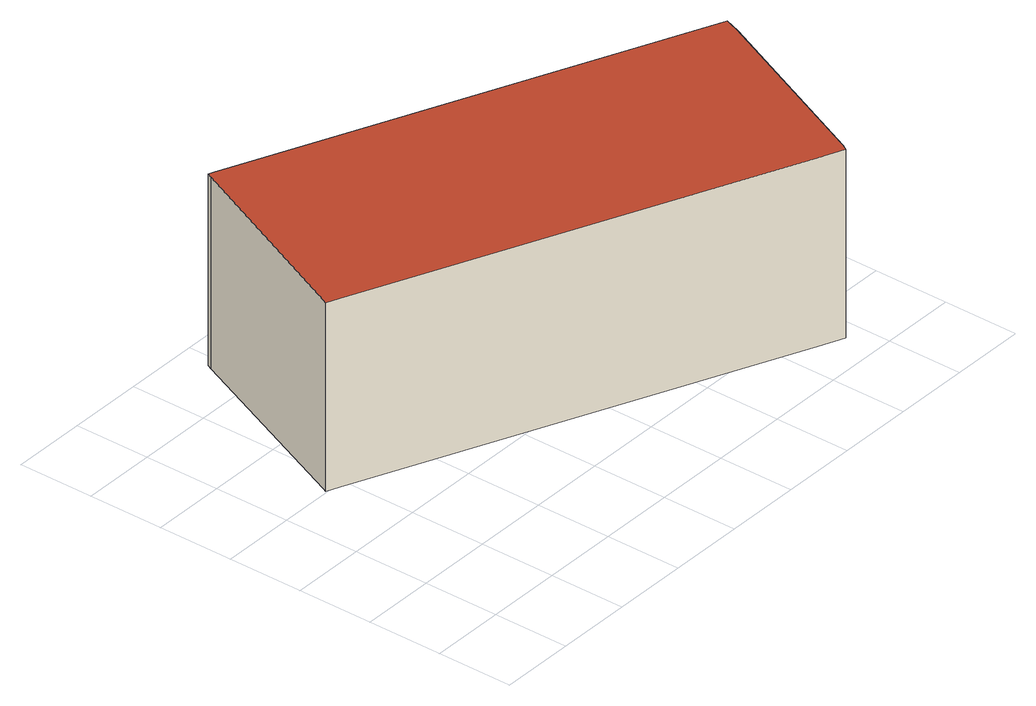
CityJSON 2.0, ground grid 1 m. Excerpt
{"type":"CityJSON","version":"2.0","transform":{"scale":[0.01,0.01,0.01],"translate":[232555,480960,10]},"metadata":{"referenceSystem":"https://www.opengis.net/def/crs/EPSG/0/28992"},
"CityObjects":{
"building1":{"type":"Building","attributes":{"measuredHeight":12.97,"roofType":"horizontal","storeysAboveGround":1,"yearOfConstruction":1994,"name":"Building 4906-2275","class":"Non-residential (single function)","usage":"Pand in gebruik","is_single_part":"1","3dbag_tile":"3dbag_v210908_fd2cee53_4906","n_adjacent_buildings":0,"footprint_area":18.6,"lod2_volume":47.67,"lod_max":2,"+energy-function":["overige gebruiksfunctie"],"+energy-buildingType":"SFH","bdg_in_calculation":"no"},"geometry":[{"type":"MultiSurface","lod":"2","boundaries":[[[0,1,2,3,4,5,6,7,8,9,10]],[[11,12,13,14,15,16,17,18,19,20,21]],[[17,5,4,18]],[[14,8,7,6,5,17,16,15]],[[11,0,10,12]],[[19,3,2,20]],[[1,0,11,21,20,2]],[[9,8,14,13,12,10]],[[18,4,3,19]]],"semantics":{"surfaces":[{"type":"GroundSurface"},{"type":"RoofSurface"},{"type":"WallSurface"}],"values":[0,1,2,2,2,2,2,2,2]}}]}
},
"vertices":[
[186,562,41],[193,559,41],[787,302,41],[779,281,41],[679,49,41],[675,42,41],[642,56,41],[90,295,41],[73,302,41],[75,307,41],[183,556,41],[186,562,299],[183,556,299],[75,307,295],[73,302,295],[90,295,295],[642,56,295],[675,42,295],[679,49,295],[779,281,299],[787,302,299],[193,559,299]
]}
